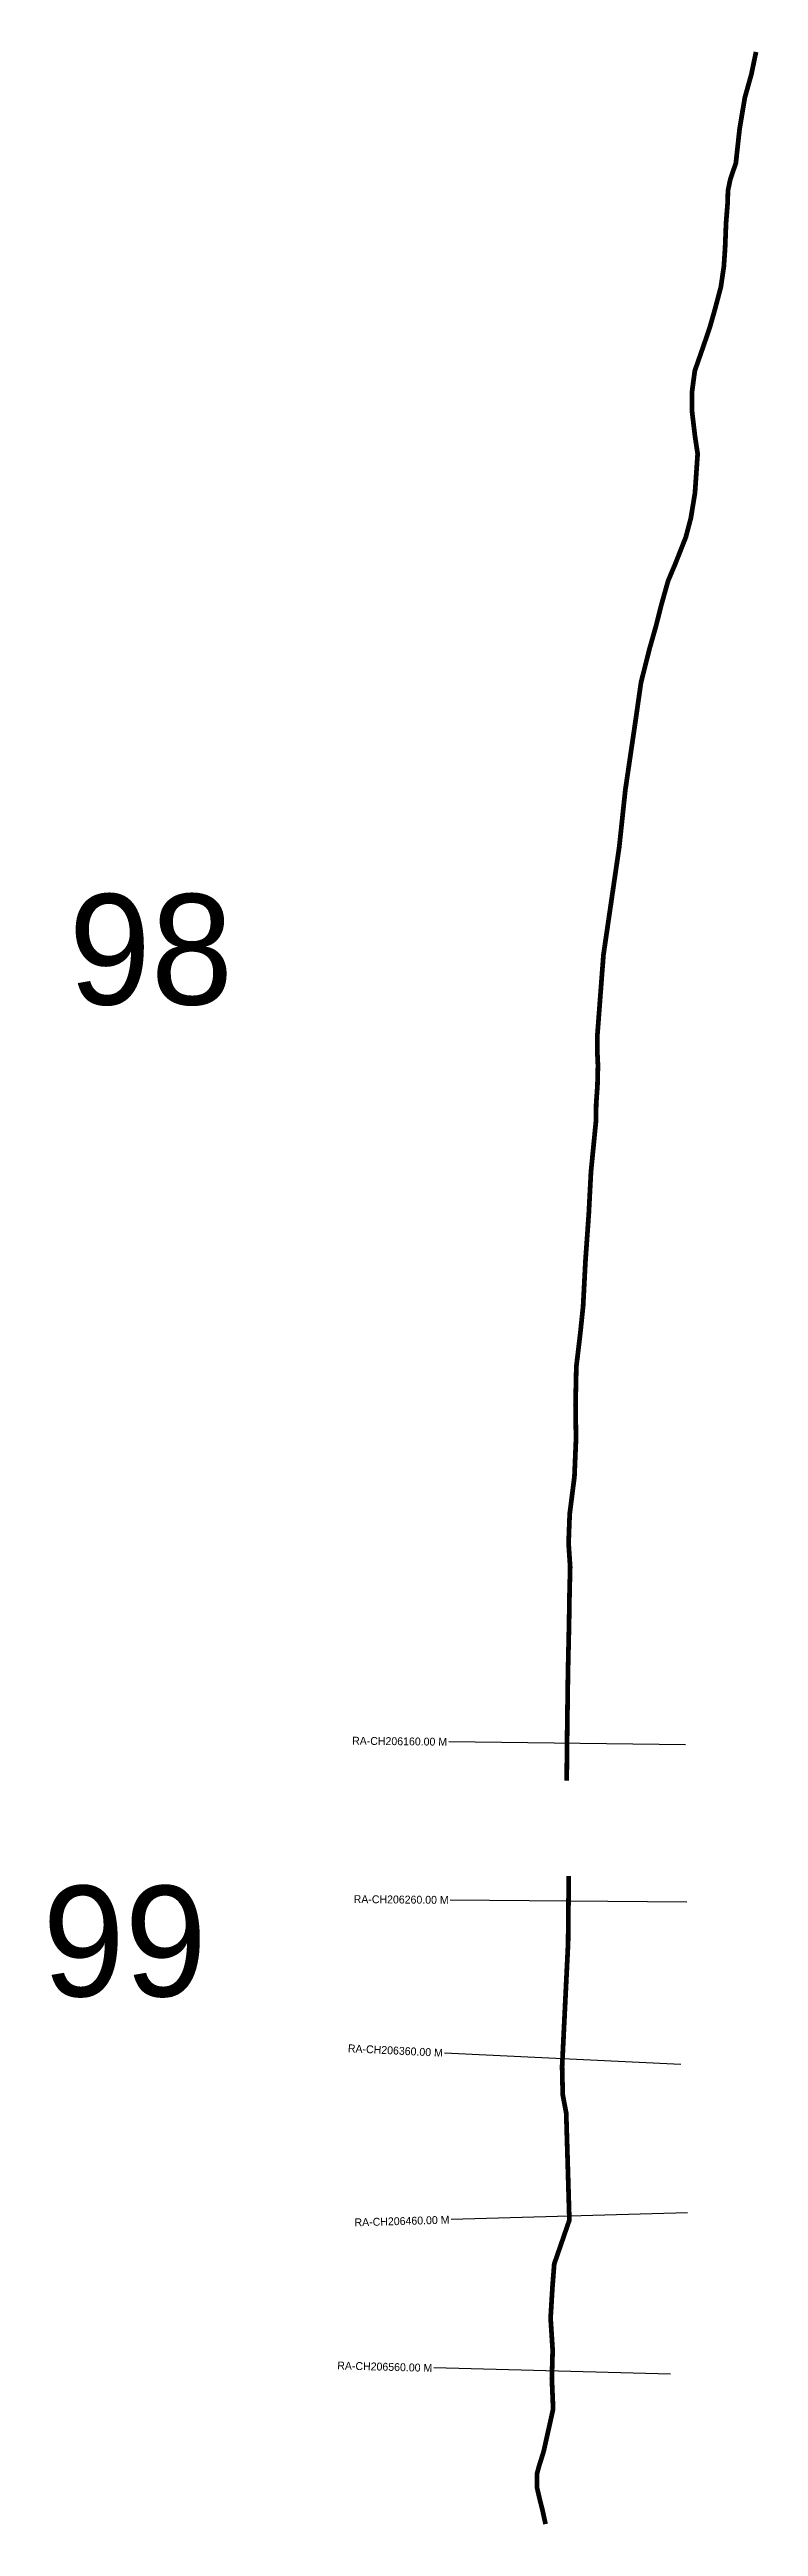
# Model space of a CAD drawing. Header units: metres. Extents: x 274517 to 279662, y 2078001 to 2079570.
# Drawn here: x 274517 to 274966, y 2078001 to 2079570 of the extents above; entities outside this region: 2.
import ezdxf
from ezdxf.enums import TextEntityAlignment as Align

# ---------------------------------------------------------------- set-up
doc = ezdxf.new("R2010")
doc.units = ezdxf.units.M
for name, color, linetype in [('CS', 134, 'Continuous'), ('CSMark', 210, 'Continuous'), ('NATURALLY PROTECTED', 3, 'Continuous'), ('VILLAGE NAME', 250, 'Continuous')]:
    doc.layers.add(name, color=color, linetype=linetype)

msp = doc.modelspace()

# ---------------------------------------------------------------- linework, layer by layer
at = {"color": 6, "const_width": 1}
msp.add_lwpolyline([(279558.3, 2078494.4), (279596.9, 2078468.2), (279609.8, 2078455.2), (279650.8, 2078448.9), (279647.3, 2078438.5), (279661.2, 2078416), (279635.3, 2078403.2), (279629, 2078333.4), (279624.3, 2078261.6), (279607.8, 2078261.6), (279607.8, 2078183.6), (279581.9, 2078183.6), (279555.9, 2078206.3), (279555.7, 2078170.8), (279536.5, 2078171), (279523.6, 2078177.5), (279493.4, 2078196), (279491.3, 2078197), (279517.6, 2078248.8), (279491.8, 2078249), (279478.5, 2078210.2), (279452.7, 2078210.2), (279439.6, 2078197.5), (279413.7, 2078197.5), (279413.7, 2078214.2), (279388, 2078223.8), (279388.1, 2078236.8), (279401.1, 2078249.6), (279414.4, 2078288.4), (279414.4, 2078354.4), (279402, 2078366.1), (279402.1, 2078379), (279415.2, 2078404.8), (279428.2, 2078404.8), (279415.4, 2078437.2), (279532, 2078442.8), (279541.9, 2078468.3), (279541.9, 2078481.5), (279558.3, 2078494.4)], dxfattribs=at)
at = {"layer": 'CS'}
for p, q in [((274919.9, 2078496.1), (274769.9, 2078497.8)), ((274920.9, 2078396.3), (274770.9, 2078397.6)), ((274917, 2078293.4), (274767.2, 2078300.7)), ((274921.3, 2078199.5), (274771.4, 2078195.1)), ((274910.4, 2078097.1), (274760.5, 2078101.1))]:
    msp.add_line(p, q, dxfattribs=at)
at = {"layer": 'NATURALLY PROTECTED', "const_width": 3, "flags": 128}
for points in [[(274964.7, 2079568.8), (274961.8, 2079554.8), (274957.6, 2079539.8), (274954.3, 2079520.1), (274951.9, 2079498.3), (274948.4, 2079488.1), (274946.9, 2079480.8), (274946.7, 2079473.2), (274945.7, 2079460.3), (274945.1, 2079444.5), (274944.3, 2079432.7), (274942.4, 2079419.8), (274938.7, 2079405.8), (274935.3, 2079393.9), (274931.3, 2079382.2), (274925.9, 2079366.7), (274924.1, 2079353.2), (274924.1, 2079341.3), (274926, 2079325.3), (274927.7, 2079314.1), (274926.9, 2079302.5), (274926, 2079289.3), (274923.4, 2079273.4), (274920.2, 2079261.3), (274913.3, 2079243.8), (274909, 2079233.7), (274904.7, 2079218.4), (274901.3, 2079205), (274897.1, 2079190.2), (274891.8, 2079169.2), (274887.9, 2079142), (274881.9, 2079101.4), (274878, 2079064.9), (274868, 2078996.6), (274864.2, 2078946.4), (274864.2, 2078946.4), (274864.1, 2078935.3), (274864.1, 2078935.3), (274864.1, 2078935.3), (274864.5, 2078926.6), (274864.2, 2078913.9), (274863.4, 2078902.2), (274863.2, 2078890.7), (274862, 2078878.5), (274860.1, 2078859.3), (274858.7, 2078832.4), (274856.6, 2078802.7), (274855.1, 2078773.8), (274853.3, 2078756.6), (274850.8, 2078735.6), (274850.3, 2078711.4), (274850.6, 2078689.6), (274849.6, 2078665.8), (274846.6, 2078642.3), (274845.9, 2078623.7), (274846.9, 2078608.7), (274846.5, 2078592.1), (274846.2, 2078573), (274845.5, 2078541.5), (274845, 2078503.7), (274844.7, 2078473.3)], [(274846, 2078412.8), (274845.6, 2078370.3), (274841.8, 2078292.1), (274842.2, 2078274.3), (274844.4, 2078262.6), (274846.4, 2078194.8), (274836.8, 2078167), (274835.7, 2078152.8), (274834.5, 2078132.7), (274835.8, 2078112.4), (274835.3, 2078094.5), (274836.1, 2078075.1), (274830.1, 2078048.2), (274827.2, 2078039), (274825.8, 2078033.8), (274825.8, 2078025.7), (274827.8, 2078017.1), (274829.3, 2078011.3), (274831.3, 2078002.2)]]:
    msp.add_lwpolyline(points, dxfattribs=at)

# ---------------------------------------------------------------- texts
at = {"char_height": 70, "attachment_point": 1}
for s, insert in [('98', (274529.1, 2079035.1)), ('99', (274512.5, 2078406.6))]:
    msp.add_mtext_dynamic_manual_height_columns(s, width=95.172, gutter_width=1, heights=[0], dxfattribs=dict(at, insert=insert))
at = {"layer": 'CSMark'}
for s, rotation, p in [('RA-CH206160.00 M', 359.3254, (274768.9, 2078497.9)), ('RA-CH206260.00 M', 359.496, (274769.9, 2078397.7)), ('RA-CH206360.00 M', 357.2205, (274766.2, 2078300.8)), ('RA-CH206460.00 M', 1.6743, (274770.4, 2078195.1)), ('RA-CH206560.00 M', 358.4881, (274759.5, 2078101.1))]:
    msp.add_text(s, height=5, rotation=rotation, dxfattribs=at).set_placement(p, align=Align.MIDDLE_RIGHT)
at = {"layer": 'VILLAGE NAME', "insert": (279439.2, 2078336), "char_height": 24.652, "attachment_point": 1, "rotation": 1.1028}
msp.add_mtext_dynamic_manual_height_columns('{\\fArial|b0|i0|c0|p34;VIRTSARAL}', width=164.786, gutter_width=123.3, heights=[0], dxfattribs=at)

doc.saveas('drawing.dxf')
